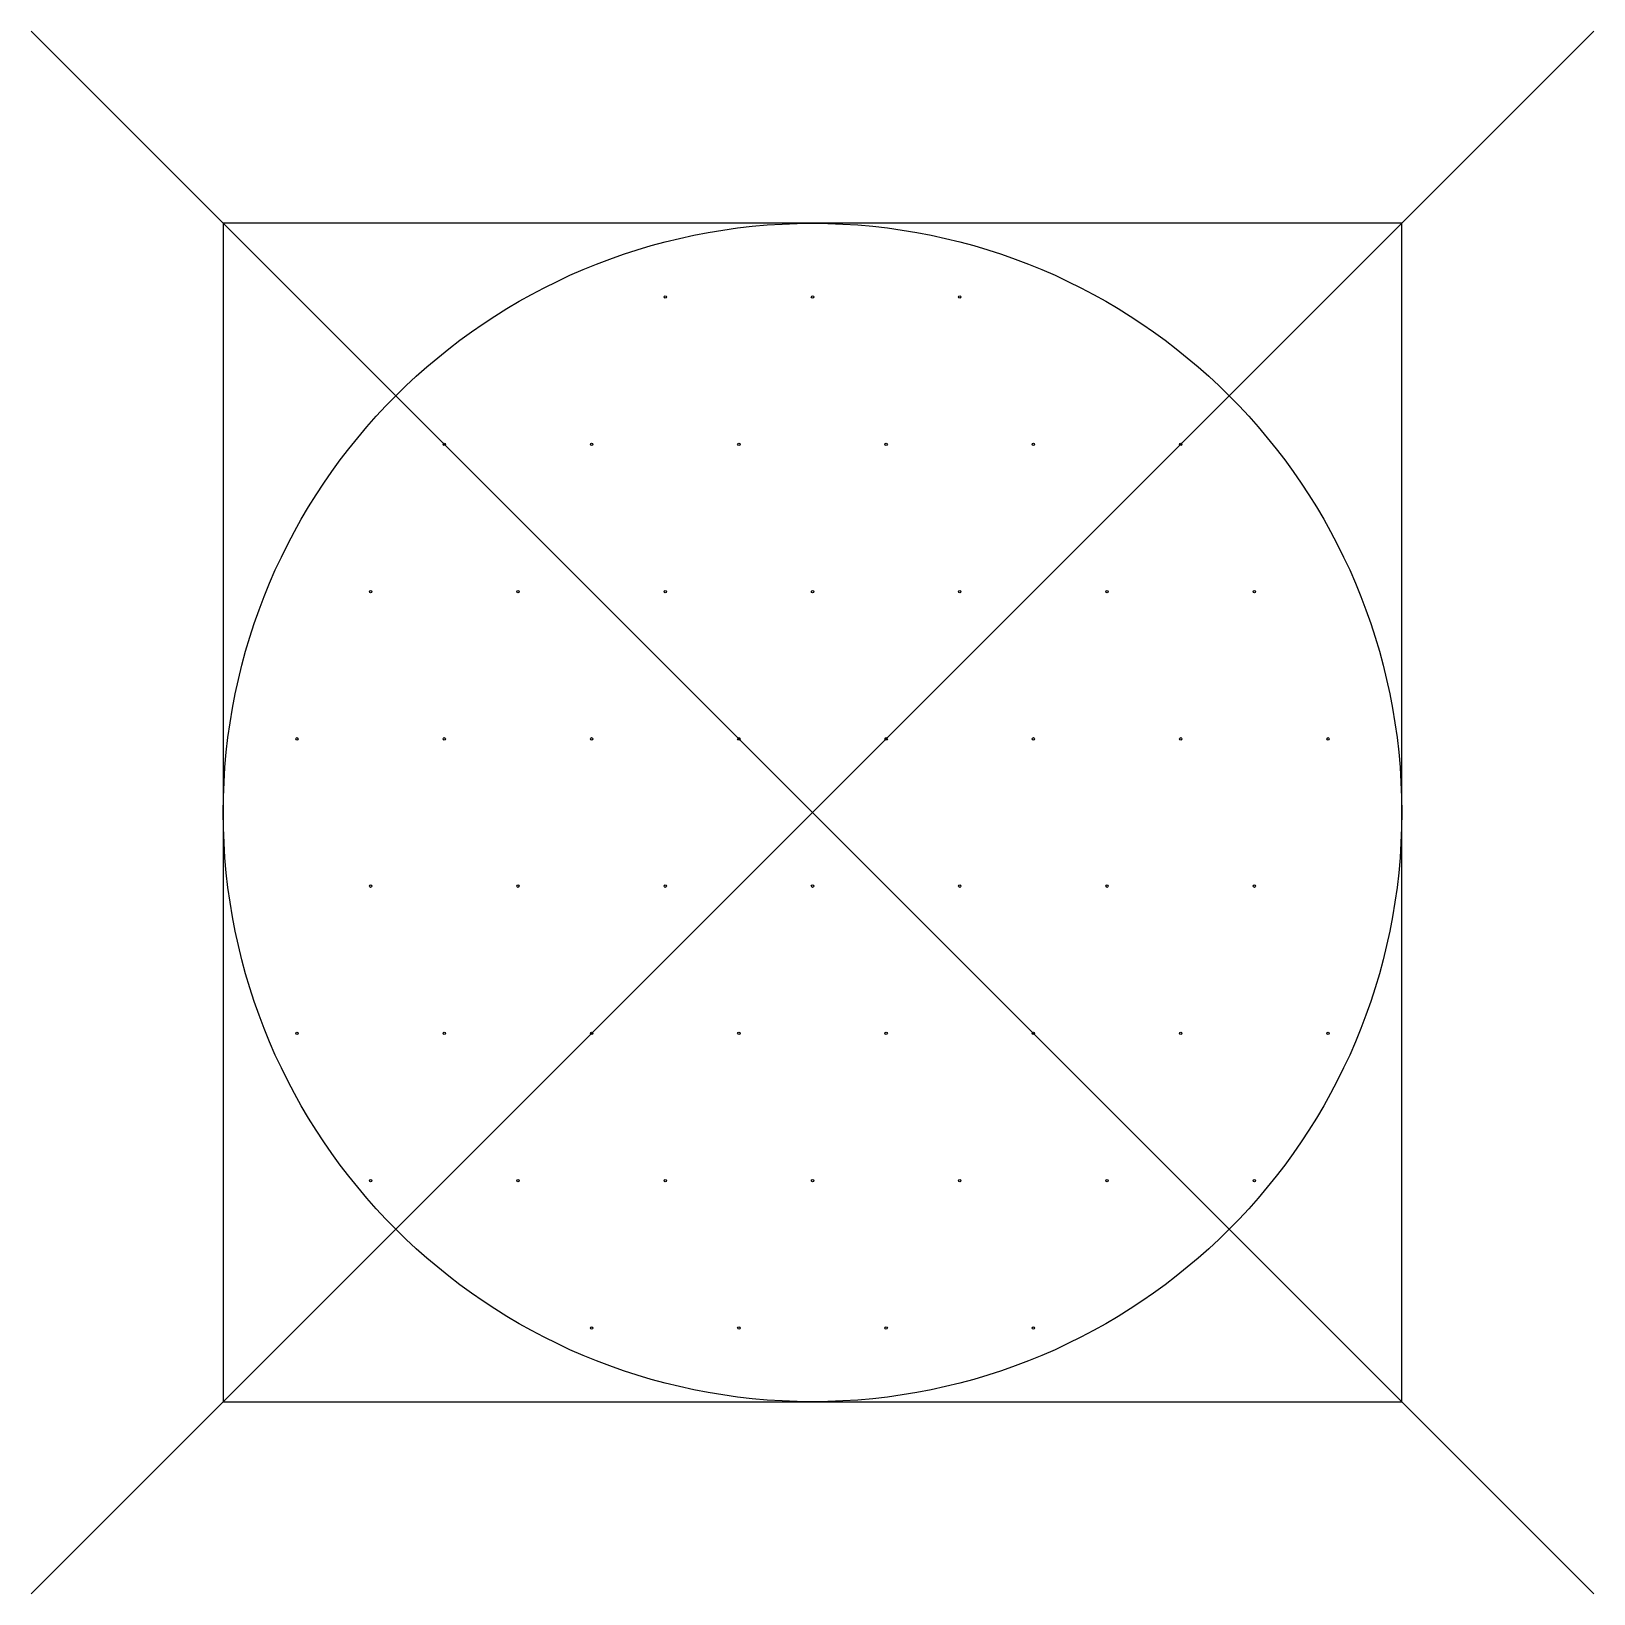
# Model space of a CAD drawing. Header units: metres. Extents: x -2.65 to 2.65, y -2.65 to 2.65.
import ezdxf

# ---------------------------------------------------------------- set-up
doc = ezdxf.new("R2010")
doc.units = ezdxf.units.M

msp = doc.modelspace()

# ---------------------------------------------------------------- linework, layer by layer
for p, q in [((-2.6517, -2.6517), (2.6517, 2.6517)), ((2.6517, -2.6517), (-2.6517, 2.6517))]:
    msp.add_line(p, q)
msp.add_lwpolyline([(-2, -2), (2, -2), (2, 2), (-2, 2)], close=True)
for centre, radius in [((0, 0), 2), ((-0.5, 1.75), 0.004), ((0, 1.75), 0.004), ((0.5, 1.75), 0.004), ((-1.25, 1.25), 0.004), ((-0.75, 1.25), 0.004), ((-0.25, 1.25), 0.004), ((0.25, 1.25), 0.004), ((0.75, 1.25), 0.004), ((1.25, 1.25), 0.004), ((-1.5, 0.75), 0.004), ((-1, 0.75), 0.004), ((-0.5, 0.75), 0.004), ((0, 0.75), 0.004), ((0.5, 0.75), 0.004), ((1, 0.75), 0.004), ((1.5, 0.75), 0.004), ((-1.75, 0.25), 0.004), ((-1.25, 0.25), 0.004), ((-0.75, 0.25), 0.004), ((-0.25, 0.25), 0.004), ((0.25, 0.25), 0.004), ((0.75, 0.25), 0.004), ((1.25, 0.25), 0.004), ((1.75, 0.25), 0.004), ((-1.5, -0.25), 0.004), ((-1, -0.25), 0.004), ((-0.5, -0.25), 0.004), ((0, -0.25), 0.004), ((0.5, -0.25), 0.004), ((1, -0.25), 0.004), ((1.5, -0.25), 0.004), ((-1.75, -0.75), 0.004), ((-1.25, -0.75), 0.004), ((-0.75, -0.75), 0.004), ((-0.25, -0.75), 0.004), ((0.25, -0.75), 0.004), ((0.75, -0.75), 0.004), ((1.25, -0.75), 0.004), ((1.75, -0.75), 0.004), ((-1.5, -1.25), 0.004), ((-1, -1.25), 0.004), ((-0.5, -1.25), 0.004), ((0, -1.25), 0.004), ((0.5, -1.25), 0.004), ((1, -1.25), 0.004), ((1.5, -1.25), 0.004), ((-0.75, -1.75), 0.004), ((-0.25, -1.75), 0.004), ((0.25, -1.75), 0.004), ((0.75, -1.75), 0.004)]:
    msp.add_circle(centre, radius)

doc.saveas('drawing.dxf')
